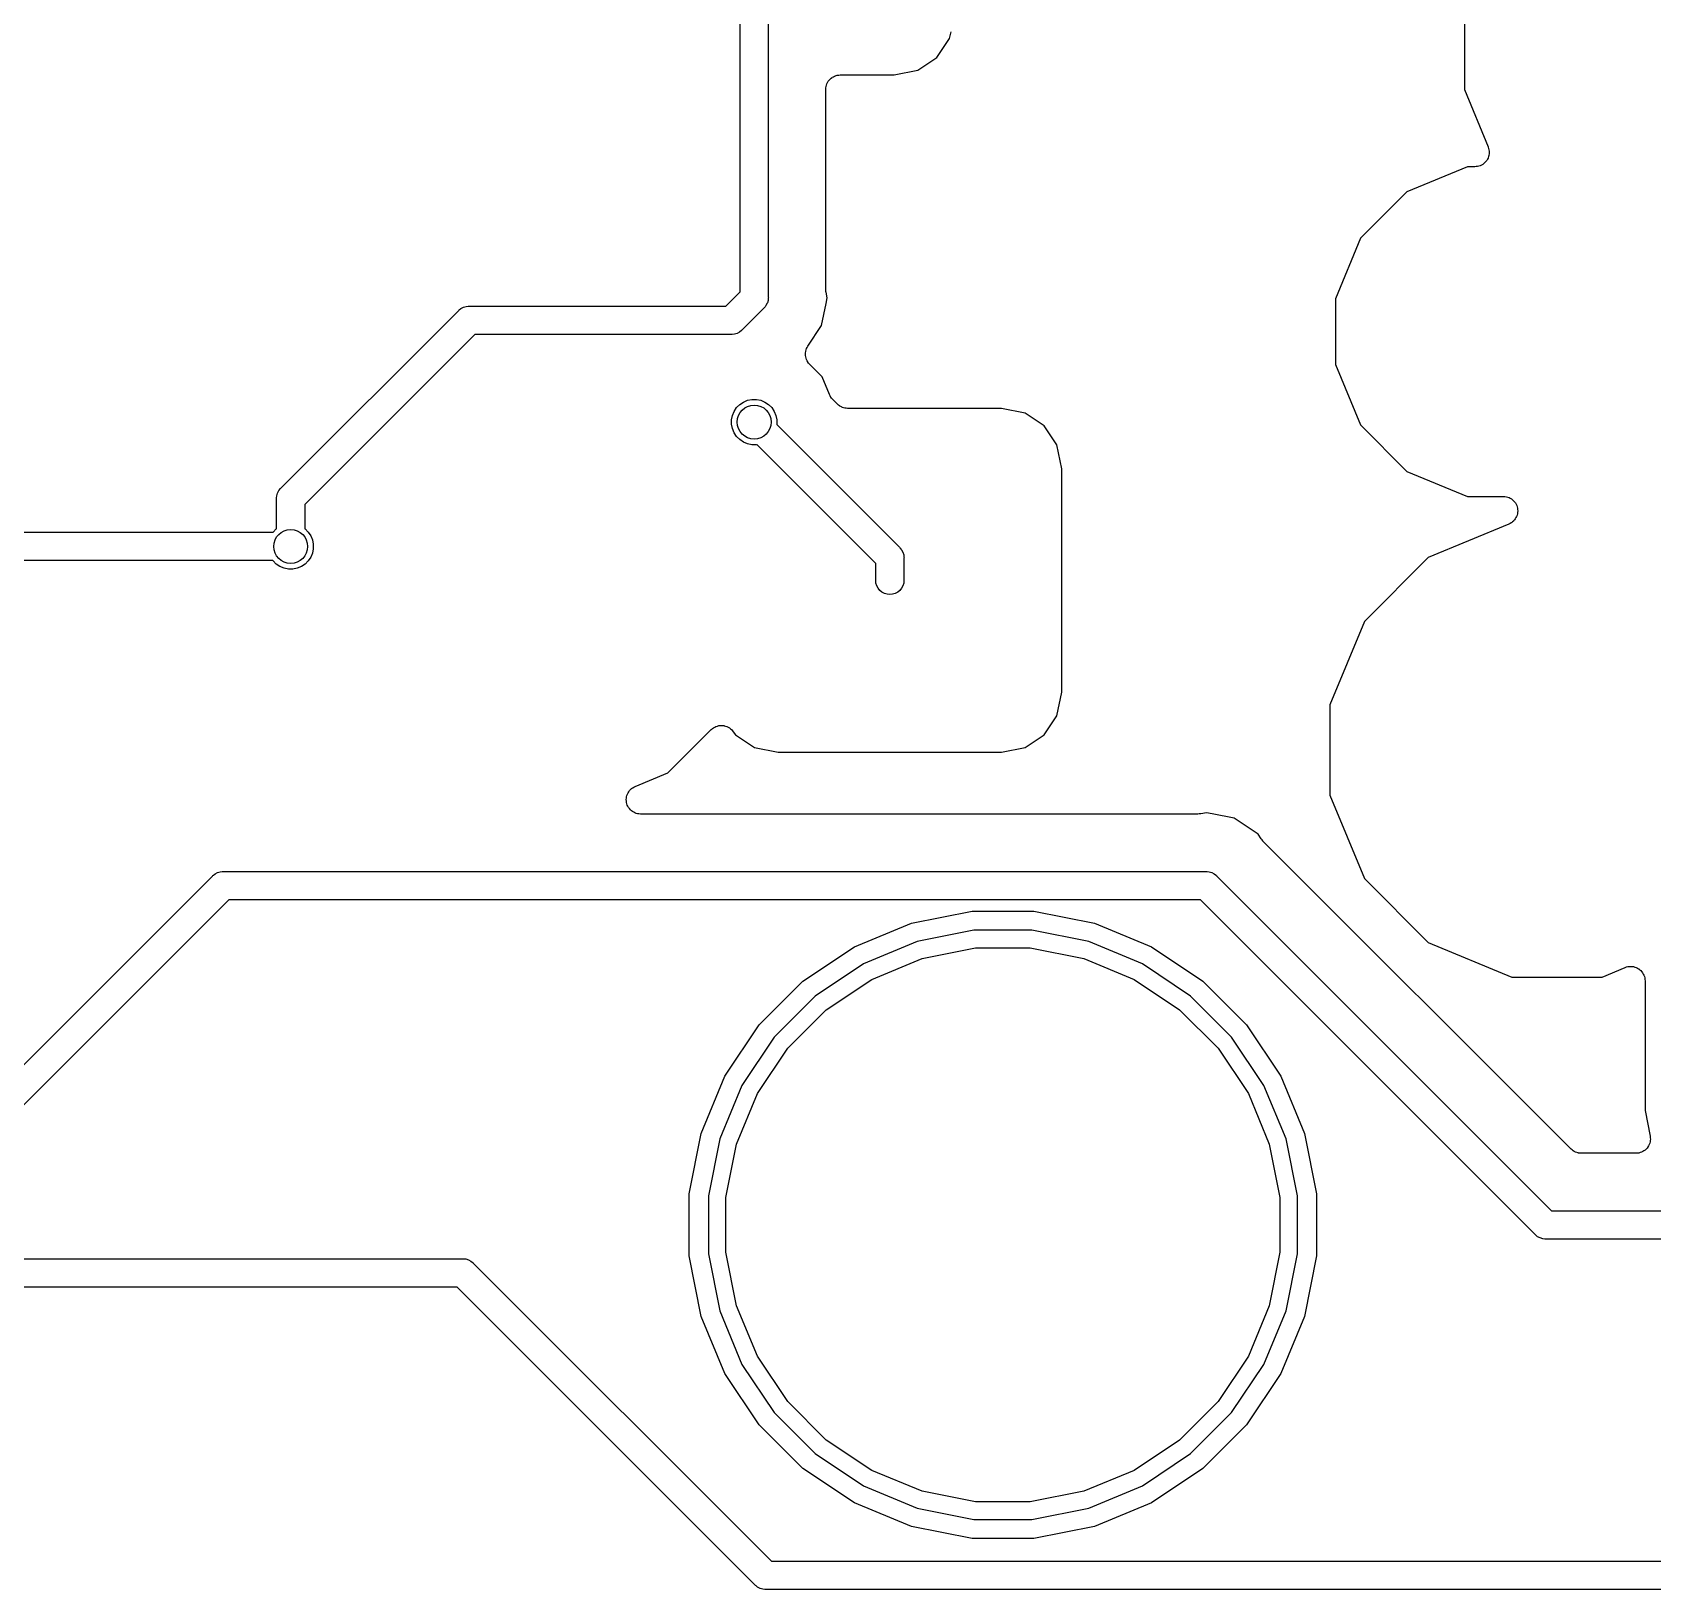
# Model space of a CAD drawing. Extents: x 0.4 to 11.3, y -7.9 to -0.4.
# Drawn here: x 7.764 to 8.329, y -2.56 to -2.018 of the extents above; entities that cross this region are included whole.
import ezdxf

# ---------------------------------------------------------------- set-up
doc = ezdxf.new("R2010")
doc.units = 0
doc.header["$MEASUREMENT"] = 0
doc.layers.add('BLACK', color=7, linetype='CONTINUOUS')

msp = doc.modelspace()

# ---------------------------------------------------------------- linework, layer by layer
at = {"layer": 'BLACK', "linetype": 'CONTINUOUS'}
for p, q in [((8.01083, -2.1082), (8.01083, -1.96323)), ((8.02067, -1.96949), (8.02067, -2.11)), ((8.26307, -2.00632), (8.26307, -2.03777)), ((8.0838, -2.02001), (8.08408, -2.01861)), ((8.08408, -2.01858), (8.08409, -2.01854)), ((8.08408, -2.01861), (8.08408, -2.01858)), ((8.08408, -2.01858), (8.08408, -2.01858)), ((8.08408, -2.01858), (8.08408, -2.01858)), ((8.08409, -2.01854), (8.08424, -2.01809)), ((8.08424, -2.01809), (8.08437, -2.01765)), ((8.07938, -2.02662), (8.0838, -2.02001)), ((8.06447, -2.03269), (8.07276, -2.03104)), ((8.07276, -2.03104), (8.07938, -2.02662)), ((8.04072, -2.03716), (8.04077, -2.03669)), ((8.04077, -2.03669), (8.04078, -2.03667)), ((8.04078, -2.03665), (8.04092, -2.03621)), ((8.04078, -2.03667), (8.04078, -2.03665)), ((8.04092, -2.03621), (8.04106, -2.03576)), ((8.04106, -2.03576), (8.04107, -2.03574)), ((8.04107, -2.03572), (8.0413, -2.03531)), ((8.04107, -2.03574), (8.04107, -2.03572)), ((8.0413, -2.03531), (8.04152, -2.0349)), ((8.04152, -2.0349), (8.04154, -2.03488)), ((8.04154, -2.03487), (8.04185, -2.03451)), ((8.04154, -2.03488), (8.04154, -2.03487)), ((8.04185, -2.03451), (8.04215, -2.03415)), ((8.04215, -2.03415), (8.04216, -2.03414)), ((8.04216, -2.03414), (8.04217, -2.03412)), ((8.04217, -2.03412), (8.04254, -2.03383)), ((8.04254, -2.03383), (8.0429, -2.03353)), ((8.0429, -2.03353), (8.04292, -2.03352)), ((8.04292, -2.03352), (8.04293, -2.03351)), ((8.04293, -2.03351), (8.04335, -2.03329)), ((8.04335, -2.03329), (8.04376, -2.03307)), ((8.04376, -2.03307), (8.04378, -2.03307)), ((8.04378, -2.03307), (8.0438, -2.03306)), ((8.0438, -2.03306), (8.04425, -2.03293)), ((8.04425, -2.03293), (8.0447, -2.03279)), ((8.0447, -2.03279), (8.04472, -2.03279)), ((8.04472, -2.03279), (8.04473, -2.03278)), ((8.04473, -2.03278), (8.0452, -2.03274)), ((8.0452, -2.03274), (8.04567, -2.03269)), ((8.04567, -2.03269), (8.06447, -2.03269)), ((8.04067, -2.03762), (8.04072, -2.03716)), ((8.04067, -2.03766), (8.04067, -2.03762)), ((8.04067, -2.03769), (8.04067, -2.03766)), ((8.04067, -2.03766), (8.04067, -2.03766)), ((8.04067, -2.03766), (8.04067, -2.03766)), ((8.04067, -2.10729), (8.04067, -2.03769)), ((8.26307, -2.03777), (8.27134, -2.05773)), ((8.27134, -2.05773), (8.27135, -2.05777)), ((8.27135, -2.05777), (8.27136, -2.05777)), ((8.27136, -2.05777), (8.27136, -2.05777)), ((8.27136, -2.05777), (8.27136, -2.0578)), ((8.27136, -2.0578), (8.2715, -2.05826)), ((8.2715, -2.05826), (8.27163, -2.05871)), ((8.27163, -2.05871), (8.27163, -2.05872)), ((8.27163, -2.05872), (8.27164, -2.05873)), ((8.27164, -2.05873), (8.27168, -2.05921)), ((8.27168, -2.05921), (8.27172, -2.05968)), ((8.26417, -2.06465), (8.24308, -2.07338)), ((8.26672, -2.06465), (8.26417, -2.06465)), ((8.26719, -2.0646), (8.26672, -2.06465)), ((8.26766, -2.06456), (8.26719, -2.0646)), ((8.26768, -2.06455), (8.26766, -2.06456)), ((8.26769, -2.06455), (8.26768, -2.06455)), ((8.26815, -2.06441), (8.26769, -2.06455)), ((8.2686, -2.06428), (8.26815, -2.06441)), ((8.26861, -2.06427), (8.2686, -2.06428)), ((8.26862, -2.06427), (8.26861, -2.06427)), ((8.26905, -2.06404), (8.26862, -2.06427)), ((8.26946, -2.06382), (8.26905, -2.06404)), ((8.26947, -2.06382), (8.26946, -2.06382)), ((8.26949, -2.06381), (8.26947, -2.06382)), ((8.26986, -2.06351), (8.26949, -2.06381)), ((8.27022, -2.06321), (8.26986, -2.06351)), ((8.27023, -2.0632), (8.27022, -2.06321)), ((8.27024, -2.06319), (8.27023, -2.0632)), ((8.27055, -2.06283), (8.27024, -2.06319)), ((8.27085, -2.06246), (8.27055, -2.06283)), ((8.27086, -2.06245), (8.27085, -2.06246)), ((8.27109, -2.06202), (8.27086, -2.06244)), ((8.27086, -2.06244), (8.27086, -2.06245)), ((8.27132, -2.06161), (8.27109, -2.06202)), ((8.27133, -2.06158), (8.27132, -2.06159)), ((8.27132, -2.06159), (8.27132, -2.06161)), ((8.27147, -2.06112), (8.27133, -2.06158)), ((8.27161, -2.06068), (8.27147, -2.06112)), ((8.27162, -2.06065), (8.27161, -2.06066)), ((8.27161, -2.06066), (8.27161, -2.06068)), ((8.27167, -2.06017), (8.27162, -2.06065)), ((8.27172, -2.05971), (8.27167, -2.06017)), ((8.27172, -2.05968), (8.27172, -2.05969)), ((8.27172, -2.05969), (8.27172, -2.05971)), ((8.24308, -2.07338), (8.22693, -2.08953)), ((8.22693, -2.08953), (8.21819, -2.11063)), ((8.00584, -2.11319), (8.01083, -2.1082)), ((8.02067, -2.11), (8.02069, -2.11024)), ((8.04071, -2.10774), (8.04067, -2.10729)), ((8.04075, -2.1082), (8.04071, -2.10774)), ((8.04077, -2.10826), (8.04075, -2.1082)), ((8.04116, -2.11024), (8.04077, -2.10826)), ((7.85102, -2.1765), (7.91272, -2.1148)), ((7.91272, -2.1148), (7.91287, -2.11461)), ((7.91287, -2.11461), (7.91306, -2.11446)), ((7.91306, -2.11446), (7.91362, -2.114)), ((7.91306, -2.11446), (7.91306, -2.11446)), ((7.91362, -2.114), (7.91447, -2.11354)), ((7.91362, -2.114), (7.91362, -2.114)), ((7.91362, -2.114), (7.91362, -2.114)), ((7.91447, -2.11354), (7.9154, -2.11326)), ((7.9154, -2.11326), (7.91613, -2.11319)), ((7.91613, -2.11319), (7.91637, -2.11317)), ((7.91613, -2.11319), (7.91613, -2.11319)), ((7.91637, -2.11317), (7.91661, -2.11319)), ((7.91661, -2.11319), (8.00584, -2.11319)), ((8.01906, -2.11389), (8.01152, -2.12142)), ((8.01924, -2.11373), (8.01906, -2.11389)), ((8.01955, -2.11337), (8.01924, -2.11373)), ((8.01986, -2.11298), (8.01955, -2.11337)), ((8.02032, -2.11213), (8.01986, -2.11298)), ((8.02035, -2.11201), (8.02032, -2.11213)), ((8.0206, -2.1112), (8.02035, -2.11201)), ((8.02067, -2.11048), (8.0206, -2.1112)), ((8.02069, -2.11024), (8.02067, -2.11048)), ((8.02067, -2.11048), (8.02067, -2.11048)), ((8.03922, -2.11996), (8.04077, -2.11221)), ((8.04077, -2.11221), (8.04116, -2.11024)), ((8.04077, -2.11221), (8.04077, -2.11221)), ((8.21819, -2.11063), (8.21819, -2.13347)), ((8.01152, -2.12142), (8.01137, -2.12161)), ((8.03444, -2.12712), (8.03922, -2.11996)), ((7.91841, -2.12303), (7.85925, -2.18219)), ((8.00763, -2.12303), (7.91841, -2.12303)), ((8.00787, -2.12306), (8.00763, -2.12303)), ((8.00812, -2.12303), (8.00787, -2.12306)), ((8.00884, -2.12296), (8.00812, -2.12303)), ((8.00812, -2.12303), (8.00812, -2.12303)), ((8.00977, -2.12268), (8.00884, -2.12296)), ((8.01062, -2.12222), (8.00977, -2.12268)), ((8.01137, -2.12161), (8.01062, -2.12222)), ((8.03422, -2.12753), (8.03444, -2.12712)), ((8.0336, -2.12985), (8.03365, -2.12938)), ((8.0336, -2.12987), (8.0336, -2.12985)), ((8.0336, -2.12989), (8.0336, -2.12987)), ((8.03364, -2.13035), (8.0336, -2.12989)), ((8.03368, -2.13082), (8.03364, -2.13035)), ((8.03365, -2.12938), (8.03369, -2.12892)), ((8.03369, -2.13084), (8.03368, -2.13082)), ((8.03369, -2.12892), (8.0337, -2.1289)), ((8.03369, -2.13086), (8.03369, -2.13084)), ((8.03382, -2.1313), (8.03369, -2.13086)), ((8.0337, -2.12888), (8.03384, -2.12843)), ((8.0337, -2.1289), (8.0337, -2.12888)), ((8.03395, -2.13176), (8.03382, -2.1313)), ((8.03384, -2.12843), (8.03398, -2.12798)), ((8.03396, -2.13177), (8.03395, -2.13176)), ((8.03397, -2.13179), (8.03396, -2.13177)), ((8.03419, -2.13221), (8.03397, -2.13179)), ((8.03398, -2.12798), (8.03399, -2.12796)), ((8.03399, -2.12795), (8.03422, -2.12753)), ((8.03399, -2.12796), (8.03399, -2.12795)), ((8.0344, -2.13262), (8.03419, -2.13221)), ((8.03441, -2.13264), (8.0344, -2.13262)), ((8.03442, -2.13266), (8.03441, -2.13264)), ((8.03472, -2.13302), (8.03442, -2.13266)), ((8.03501, -2.13339), (8.03472, -2.13302)), ((8.03504, -2.13341), (8.03501, -2.13339)), ((8.03506, -2.13344), (8.03504, -2.13341)), ((8.03504, -2.13341), (8.03504, -2.13341)), ((8.03504, -2.13341), (8.03504, -2.13341)), ((8.03938, -2.13775), (8.03506, -2.13344)), ((8.04195, -2.14396), (8.03938, -2.13775)), ((8.21819, -2.13347), (8.22693, -2.15456)), ((8.04217, -2.14437), (8.04195, -2.14396)), ((8.00877, -2.14981), (8.00963, -2.14852)), ((8.00963, -2.14852), (8.01073, -2.14743)), ((8.01073, -2.14743), (8.01202, -2.14657)), ((8.01202, -2.14657), (8.01345, -2.14597)), ((8.01345, -2.14597), (8.01497, -2.14567)), ((8.01497, -2.14567), (8.01652, -2.14567)), ((8.01652, -2.14567), (8.01804, -2.14597)), ((8.01804, -2.14597), (8.01948, -2.14657)), ((8.01948, -2.14657), (8.02077, -2.14743)), ((8.02077, -2.14743), (8.02186, -2.14852)), ((8.02186, -2.14852), (8.02273, -2.14981)), ((8.04238, -2.14477), (8.04217, -2.14437)), ((8.0424, -2.1448), (8.04238, -2.14477)), ((8.04241, -2.14482), (8.0424, -2.1448)), ((8.0427, -2.14518), (8.04241, -2.14482)), ((8.04299, -2.14554), (8.0427, -2.14518)), ((8.04303, -2.14558), (8.04299, -2.14554)), ((8.04303, -2.14559), (8.04303, -2.14558)), ((8.04303, -2.14558), (8.04303, -2.14558)), ((8.04303, -2.14558), (8.04303, -2.14558)), ((8.04479, -2.14734), (8.04303, -2.14559)), ((8.04514, -2.14763), (8.04479, -2.14734)), ((8.0455, -2.14793), (8.04514, -2.14763)), ((8.04552, -2.14794), (8.0455, -2.14793)), ((8.04554, -2.14796), (8.04552, -2.14794)), ((8.04595, -2.14817), (8.04554, -2.14796)), ((8.04635, -2.1484), (8.04595, -2.14817)), ((8.04638, -2.14841), (8.04635, -2.1484)), ((8.0464, -2.14842), (8.04638, -2.14841)), ((8.04684, -2.14855), (8.0464, -2.14842)), ((8.04728, -2.14869), (8.04684, -2.14855)), ((8.04731, -2.1487), (8.04728, -2.14869)), ((8.04733, -2.1487), (8.04731, -2.1487)), ((8.04779, -2.14875), (8.04733, -2.1487)), ((8.04825, -2.1488), (8.04779, -2.14875)), ((8.0483, -2.1488), (8.04825, -2.1488)), ((8.04832, -2.1488), (8.0483, -2.1488)), ((8.0483, -2.1488), (8.0483, -2.1488)), ((8.0483, -2.1488), (8.0483, -2.1488)), ((8.10187, -2.1488), (8.04832, -2.1488)), ((8.11017, -2.15045), (8.10187, -2.1488)), ((8.00787, -2.15277), (8.00818, -2.15125)), ((8.00787, -2.15432), (8.00787, -2.15277)), ((8.00818, -2.15584), (8.00787, -2.15432)), ((8.00818, -2.15125), (8.00877, -2.14981)), ((8.02273, -2.14981), (8.02332, -2.15125)), ((8.02332, -2.15125), (8.02362, -2.15277)), ((8.02362, -2.15432), (8.0236, -2.15443)), ((8.0236, -2.15443), (8.0663, -2.19714)), ((8.02362, -2.15277), (8.02362, -2.15432)), ((8.11678, -2.15487), (8.11017, -2.15045)), ((8.1212, -2.16149), (8.11678, -2.15487)), ((8.22693, -2.15456), (8.24308, -2.17071)), ((8.00877, -2.15727), (8.00818, -2.15584)), ((8.00963, -2.15856), (8.00877, -2.15727)), ((8.01073, -2.15966), (8.00963, -2.15856)), ((8.01202, -2.16052), (8.01073, -2.15966)), ((8.01345, -2.16111), (8.01202, -2.16052)), ((8.01497, -2.16142), (8.01345, -2.16111)), ((8.01652, -2.16142), (8.01497, -2.16142)), ((8.01664, -2.16139), (8.01652, -2.16142)), ((8.05807, -2.20283), (8.01664, -2.16139)), ((8.12285, -2.16978), (8.1212, -2.16149)), ((8.12285, -2.24754), (8.12285, -2.16978)), ((8.24308, -2.17071), (8.26417, -2.17945)), ((7.84976, -2.17825), (7.85022, -2.1774)), ((7.85022, -2.1774), (7.85083, -2.17665)), ((7.85083, -2.17665), (7.85102, -2.1765)), ((7.84939, -2.18015), (7.84941, -2.17991)), ((7.84941, -2.18039), (7.84939, -2.18015)), ((7.84941, -2.17991), (7.84948, -2.17918)), ((7.84941, -2.17991), (7.84941, -2.17991)), ((7.84941, -2.19067), (7.84941, -2.18039)), ((7.84948, -2.17918), (7.84976, -2.17825)), ((7.85925, -2.18219), (7.85925, -2.19067)), ((8.26417, -2.17945), (8.27666, -2.17945)), ((8.27666, -2.17945), (8.27672, -2.17945)), ((8.27672, -2.17945), (8.27672, -2.17945)), ((8.27672, -2.17945), (8.27672, -2.17945)), ((8.27672, -2.17945), (8.27672, -2.17945)), ((8.27672, -2.17945), (8.27721, -2.1795)), ((8.27721, -2.1795), (8.27769, -2.17956)), ((8.27769, -2.17956), (8.27769, -2.17956)), ((8.27769, -2.17956), (8.27769, -2.17956)), ((8.27769, -2.17956), (8.27817, -2.17971)), ((8.27817, -2.17971), (8.27862, -2.17985)), ((8.27862, -2.17985), (8.27862, -2.17985)), ((8.27862, -2.17985), (8.27862, -2.17985)), ((8.27862, -2.17985), (8.27904, -2.18008)), ((8.27904, -2.18008), (8.27947, -2.18032)), ((8.27947, -2.18032), (8.27948, -2.18032)), ((8.27948, -2.18032), (8.27948, -2.18032)), ((8.27948, -2.18032), (8.27984, -2.18063)), ((8.27984, -2.18063), (8.28022, -2.18094)), ((8.28022, -2.18094), (8.28022, -2.18095)), ((8.28022, -2.18095), (8.28023, -2.18095)), ((8.28023, -2.18095), (8.28054, -2.18134)), ((8.28054, -2.18134), (8.28083, -2.1817)), ((8.28083, -2.1817), (8.28084, -2.18171)), ((8.28084, -2.18171), (8.28084, -2.18171)), ((8.28084, -2.18171), (8.28107, -2.18215)), ((8.28107, -2.18215), (8.28129, -2.18257)), ((8.28129, -2.18257), (8.28129, -2.18257)), ((8.28129, -2.18257), (8.28129, -2.18258)), ((8.28129, -2.18258), (8.28142, -2.18303)), ((8.28142, -2.18303), (8.28156, -2.1835)), ((8.28156, -2.1835), (8.28157, -2.18351)), ((8.28157, -2.18351), (8.28157, -2.18351)), ((8.28157, -2.18351), (8.28161, -2.18399)), ((8.27857, -2.18907), (8.25049, -2.2007)), ((8.279, -2.18884), (8.27857, -2.18907)), ((8.27942, -2.18861), (8.279, -2.18884)), ((8.27943, -2.18861), (8.27942, -2.18861)), ((8.2798, -2.1883), (8.27943, -2.18861)), ((8.27943, -2.18861), (8.27943, -2.18861)), ((8.28018, -2.188), (8.2798, -2.1883)), ((8.2805, -2.18761), (8.28018, -2.18799)), ((8.28018, -2.18799), (8.28018, -2.18799)), ((8.28018, -2.18799), (8.28018, -2.188)), ((8.2808, -2.18724), (8.2805, -2.18761)), ((8.28081, -2.18724), (8.2808, -2.18724)), ((8.2808, -2.18724), (8.2808, -2.18724)), ((8.28104, -2.18681), (8.28081, -2.18724)), ((8.28126, -2.18639), (8.28104, -2.18681)), ((8.28127, -2.18638), (8.28126, -2.18639)), ((8.28141, -2.18592), (8.28127, -2.18638)), ((8.28127, -2.18638), (8.28127, -2.18638)), ((8.28155, -2.18545), (8.28141, -2.18592)), ((8.2816, -2.18498), (8.28155, -2.18545)), ((8.28155, -2.18545), (8.28155, -2.18545)), ((8.28155, -2.18545), (8.28155, -2.18545)), ((8.28165, -2.18448), (8.2816, -2.18498)), ((8.28161, -2.18399), (8.28165, -2.18447)), ((8.28165, -2.18447), (8.28165, -2.18448)), ((8.28165, -2.18448), (8.28165, -2.18448)), ((7.72859, -2.19193), (7.84815, -2.19193)), ((7.84815, -2.19193), (7.84821, -2.19183)), ((7.84821, -2.19183), (7.84931, -2.19073)), ((7.84931, -2.19073), (7.84941, -2.19067)), ((7.85925, -2.19067), (7.85935, -2.19073)), ((7.85935, -2.19073), (7.86045, -2.19183)), ((7.86045, -2.19183), (7.86131, -2.19312)), ((7.86131, -2.19312), (7.8619, -2.19455)), ((7.8619, -2.19455), (7.8622, -2.19607)), ((7.8619, -2.19915), (7.86131, -2.20058)), ((7.8622, -2.19763), (7.8619, -2.19915)), ((7.8622, -2.19607), (7.8622, -2.19763)), ((8.0663, -2.19714), (8.06649, -2.19729)), ((8.06649, -2.19729), (8.06664, -2.19748)), ((8.06664, -2.19748), (8.06664, -2.19748)), ((8.06664, -2.19748), (8.06695, -2.19786)), ((8.06695, -2.19786), (8.0671, -2.19804)), ((8.0671, -2.19804), (8.06756, -2.19889)), ((8.06756, -2.19889), (8.06784, -2.19982)), ((8.06784, -2.19982), (8.06791, -2.20055)), ((7.84815, -2.20177), (7.73038, -2.20177)), ((7.84821, -2.20187), (7.84815, -2.20177)), ((7.84931, -2.20297), (7.84821, -2.20187)), ((7.8506, -2.20383), (7.84931, -2.20297)), ((7.85203, -2.20442), (7.8506, -2.20383)), ((7.85355, -2.20472), (7.85203, -2.20442)), ((7.85511, -2.20472), (7.85355, -2.20472)), ((7.85663, -2.20442), (7.85511, -2.20472)), ((7.85806, -2.20383), (7.85663, -2.20442)), ((7.85935, -2.20297), (7.85806, -2.20383)), ((7.86045, -2.20187), (7.85935, -2.20297)), ((7.86131, -2.20058), (7.86045, -2.20187)), ((8.05807, -2.2089), (8.05807, -2.20283)), ((8.06791, -2.20055), (8.06791, -2.20055)), ((8.06791, -2.20055), (8.06794, -2.20079)), ((8.06794, -2.20079), (8.06791, -2.20103)), ((8.06791, -2.20103), (8.06791, -2.2089)), ((8.25049, -2.2007), (8.22826, -2.22294)), ((8.05814, -2.20963), (8.05807, -2.2089)), ((8.05842, -2.21055), (8.05814, -2.20963)), ((8.05888, -2.21141), (8.05842, -2.21055)), ((8.0595, -2.21216), (8.05888, -2.21141)), ((8.0671, -2.21141), (8.06649, -2.21216)), ((8.06756, -2.21055), (8.0671, -2.21141)), ((8.06784, -2.20963), (8.06756, -2.21055)), ((8.06791, -2.2089), (8.06784, -2.20963)), ((8.06024, -2.21277), (8.0595, -2.21216)), ((8.0611, -2.21323), (8.06024, -2.21277)), ((8.06203, -2.21351), (8.0611, -2.21323)), ((8.06299, -2.21361), (8.06203, -2.21351)), ((8.06396, -2.21351), (8.06299, -2.21361)), ((8.06488, -2.21323), (8.06396, -2.21351)), ((8.06574, -2.21277), (8.06488, -2.21323)), ((8.06649, -2.21216), (8.06574, -2.21277)), ((8.22826, -2.22294), (8.21622, -2.25199)), ((8.1212, -2.25584), (8.12285, -2.24754)), ((8.11678, -2.26245), (8.1212, -2.25584)), ((8.21622, -2.25199), (8.21622, -2.28344)), ((7.98573, -2.27568), (8.00079, -2.26062)), ((8.00079, -2.26062), (8.00082, -2.26059)), ((8.00082, -2.26059), (8.00084, -2.26057)), ((8.00082, -2.26059), (8.00082, -2.26059)), ((8.00082, -2.26059), (8.00082, -2.26059)), ((8.00084, -2.26057), (8.00121, -2.26027)), ((8.00121, -2.26027), (8.00158, -2.25998)), ((8.00158, -2.25998), (8.00159, -2.25997)), ((8.00159, -2.25997), (8.0016, -2.25996)), ((8.0016, -2.25996), (8.00202, -2.25974)), ((8.00202, -2.25974), (8.00244, -2.25952)), ((8.00244, -2.25952), (8.00246, -2.25952)), ((8.00246, -2.25952), (8.00247, -2.25951)), ((8.00247, -2.25951), (8.00292, -2.25938)), ((8.00292, -2.25938), (8.00338, -2.25924)), ((8.00338, -2.25924), (8.00339, -2.25924)), ((8.00339, -2.25924), (8.00341, -2.25924)), ((8.00341, -2.25924), (8.00388, -2.2592)), ((8.00388, -2.2592), (8.00435, -2.25915)), ((8.00435, -2.25915), (8.00436, -2.25915)), ((8.00436, -2.25915), (8.00438, -2.25915)), ((8.00438, -2.25915), (8.00485, -2.2592)), ((8.00485, -2.2592), (8.00532, -2.25925)), ((8.00532, -2.25925), (8.00533, -2.25926)), ((8.00533, -2.25926), (8.00535, -2.25926)), ((8.00535, -2.25926), (8.0058, -2.2594)), ((8.0058, -2.2594), (8.00625, -2.25954)), ((8.00625, -2.25954), (8.00627, -2.25954)), ((8.00627, -2.25954), (8.00628, -2.25955)), ((8.00628, -2.25955), (8.0067, -2.25978)), ((8.0067, -2.25978), (8.00711, -2.26)), ((8.00711, -2.26), (8.00712, -2.26001)), ((8.00712, -2.26001), (8.00714, -2.26002)), ((8.00714, -2.26002), (8.0075, -2.26032)), ((8.0075, -2.26032), (8.00786, -2.26062)), ((8.00786, -2.26062), (8.00787, -2.26063)), ((8.00787, -2.26063), (8.00789, -2.26064)), ((8.00789, -2.26064), (8.00819, -2.26101)), ((8.00819, -2.26101), (8.00848, -2.26137)), ((8.00848, -2.26137), (8.0092, -2.26245)), ((8.0092, -2.26245), (8.01582, -2.26687)), ((8.11017, -2.26687), (8.11678, -2.26245)), ((8.01582, -2.26687), (8.02411, -2.26852)), ((8.10187, -2.26852), (8.11017, -2.26687)), ((8.02411, -2.26852), (8.10187, -2.26852)), ((7.97429, -2.28042), (7.98573, -2.27568)), ((7.9712, -2.285), (7.97125, -2.28451)), ((7.9712, -2.28501), (7.9712, -2.285)), ((7.97124, -2.2855), (7.9712, -2.28501)), ((7.9712, -2.28501), (7.9712, -2.28501)), ((7.97125, -2.28451), (7.9713, -2.28404)), ((7.9713, -2.28403), (7.97145, -2.28357)), ((7.9713, -2.28404), (7.9713, -2.28403)), ((7.9713, -2.28404), (7.9713, -2.28404)), ((7.97145, -2.28357), (7.97159, -2.28311)), ((7.97159, -2.2831), (7.97182, -2.28268)), ((7.97159, -2.28311), (7.97159, -2.2831)), ((7.97159, -2.28311), (7.97159, -2.28311)), ((7.97182, -2.28268), (7.97205, -2.28225)), ((7.97205, -2.28224), (7.97236, -2.28187)), ((7.97205, -2.28225), (7.97205, -2.28224)), ((7.97205, -2.28225), (7.97205, -2.28225)), ((7.97236, -2.28187), (7.97267, -2.2815)), ((7.97267, -2.2815), (7.97267, -2.28149)), ((7.97267, -2.28149), (7.97268, -2.28149)), ((7.97268, -2.28149), (7.97305, -2.28118)), ((7.97305, -2.28118), (7.97342, -2.28088)), ((7.97342, -2.28088), (7.97343, -2.28088)), ((7.97343, -2.28087), (7.97386, -2.28065)), ((7.97343, -2.28088), (7.97343, -2.28087)), ((7.97386, -2.28065), (7.97429, -2.28042)), ((8.21622, -2.28344), (8.22826, -2.3125)), ((7.97129, -2.28598), (7.97124, -2.2855)), ((7.97143, -2.28646), (7.97129, -2.28598)), ((7.97129, -2.28598), (7.97129, -2.28598)), ((7.97129, -2.28598), (7.97129, -2.28598)), ((7.97156, -2.28691), (7.97143, -2.28646)), ((7.97156, -2.28692), (7.97156, -2.28691)), ((7.97157, -2.28692), (7.97156, -2.28692)), ((7.97179, -2.28734), (7.97157, -2.28692)), ((7.97201, -2.28778), (7.97179, -2.28734)), ((7.97202, -2.28778), (7.97201, -2.28778)), ((7.97231, -2.28815), (7.97202, -2.28778)), ((7.97202, -2.28778), (7.97202, -2.28778)), ((7.97263, -2.28854), (7.97231, -2.28815)), ((7.97301, -2.28886), (7.97263, -2.28854)), ((7.97263, -2.28854), (7.97263, -2.28854)), ((7.97263, -2.28854), (7.97263, -2.28854)), ((7.97337, -2.28916), (7.97301, -2.28886)), ((7.97338, -2.28917), (7.97337, -2.28916)), ((7.97381, -2.28941), (7.97338, -2.28917)), ((7.97338, -2.28917), (7.97338, -2.28917)), ((7.97423, -2.28964), (7.97381, -2.28941)), ((7.97424, -2.28964), (7.97423, -2.28964)), ((7.97423, -2.28964), (7.97423, -2.28964)), ((7.97469, -2.28978), (7.97424, -2.28964)), ((7.97516, -2.28993), (7.97469, -2.28978)), ((7.97517, -2.28993), (7.97516, -2.28993)), ((7.97516, -2.28993), (7.97516, -2.28993)), ((7.97563, -2.28998), (7.97517, -2.28993)), ((7.97613, -2.29004), (7.97563, -2.28998)), ((7.97614, -2.29004), (7.97613, -2.29004)), ((7.9762, -2.29004), (7.97614, -2.29004)), ((7.97614, -2.29004), (7.97614, -2.29004)), ((7.97614, -2.29004), (7.97614, -2.29004)), ((8.17028, -2.29004), (7.9762, -2.29004)), ((8.17073, -2.29), (8.17028, -2.29004)), ((8.17119, -2.28996), (8.17073, -2.29)), ((8.17125, -2.28994), (8.17119, -2.28996)), ((8.17126, -2.28994), (8.17125, -2.28994)), ((8.17125, -2.28994), (8.17125, -2.28994)), ((8.17125, -2.28994), (8.17125, -2.28994)), ((8.17323, -2.28955), (8.17126, -2.28994)), ((8.1752, -2.28994), (8.17323, -2.28955)), ((8.18295, -2.29149), (8.1752, -2.28994)), ((8.1752, -2.28994), (8.1752, -2.28994)), ((8.1912, -2.29699), (8.18295, -2.29149)), ((8.19231, -2.29866), (8.1912, -2.29699)), ((8.1926, -2.29902), (8.19231, -2.29866)), ((8.19289, -2.29937), (8.1926, -2.29902)), ((8.19293, -2.29942), (8.19289, -2.29937)), ((8.3002, -2.40669), (8.19293, -2.29942)), ((7.72241, -2.41634), (7.8271, -2.31165)), ((7.8271, -2.31165), (7.82725, -2.31146)), ((7.82725, -2.31146), (7.82744, -2.31131)), ((7.82744, -2.31131), (7.828, -2.31085)), ((7.82744, -2.31131), (7.82744, -2.31131)), ((7.828, -2.31085), (7.82886, -2.31039)), ((7.82886, -2.31039), (7.82889, -2.31038)), ((7.82889, -2.31038), (7.82978, -2.31011)), ((7.82978, -2.31011), (7.83051, -2.31004)), ((7.83051, -2.31004), (7.83075, -2.31002)), ((7.83051, -2.31004), (7.83051, -2.31004)), ((7.83075, -2.31002), (7.83099, -2.31004)), ((7.83099, -2.31004), (8.17299, -2.31004)), ((8.17299, -2.31004), (8.17323, -2.31002)), ((8.17323, -2.31002), (8.17347, -2.31004)), ((8.17347, -2.31004), (8.17347, -2.31004)), ((8.17347, -2.31004), (8.17419, -2.31011)), ((8.17419, -2.31011), (8.17512, -2.31039)), ((8.17512, -2.31039), (8.17598, -2.31085)), ((8.17598, -2.31085), (8.17672, -2.31146)), ((8.17672, -2.31146), (8.17688, -2.31165)), ((8.17688, -2.31165), (8.29338, -2.42815)), ((8.22826, -2.3125), (8.25049, -2.33474)), ((7.83279, -2.31988), (7.7281, -2.42457)), ((8.17119, -2.31988), (7.83279, -2.31988)), ((8.0705, -2.32805), (8.09161, -2.32385)), ((8.09161, -2.32385), (8.11312, -2.32385)), ((8.11312, -2.32385), (8.13422, -2.32805)), ((8.28769, -2.43638), (8.17119, -2.31988)), ((8.05063, -2.33628), (8.0705, -2.32805)), ((8.13422, -2.32805), (8.1541, -2.33628)), ((8.07245, -2.33445), (8.05378, -2.34218)), ((8.09226, -2.33051), (8.07245, -2.33445)), ((8.11246, -2.33051), (8.09226, -2.33051)), ((8.13228, -2.33445), (8.11246, -2.33051)), ((8.15094, -2.34218), (8.13228, -2.33445)), ((8.25049, -2.33474), (8.27955, -2.34677)), ((8.03274, -2.34824), (8.05063, -2.33628)), ((8.05667, -2.34759), (8.07423, -2.34032)), ((8.07423, -2.34032), (8.09286, -2.33661)), ((8.09286, -2.33661), (8.11186, -2.33661)), ((8.11186, -2.33661), (8.1305, -2.34032)), ((8.1305, -2.34032), (8.14805, -2.34759)), ((8.1541, -2.33628), (8.17199, -2.34824)), ((8.05378, -2.34218), (8.03699, -2.35341)), ((8.16774, -2.35341), (8.15094, -2.34218)), ((8.27955, -2.34677), (8.311, -2.34677)), ((8.311, -2.34677), (8.31905, -2.34344)), ((8.31905, -2.34344), (8.31909, -2.34342)), ((8.31909, -2.34342), (8.31912, -2.34341)), ((8.31909, -2.34342), (8.31909, -2.34342)), ((8.31909, -2.34342), (8.31909, -2.34342)), ((8.31912, -2.34341), (8.31958, -2.34328)), ((8.31958, -2.34328), (8.32003, -2.34314)), ((8.32003, -2.34314), (8.32004, -2.34314)), ((8.32004, -2.34314), (8.32006, -2.34314)), ((8.32006, -2.34314), (8.32053, -2.3431)), ((8.32053, -2.3431), (8.321, -2.34306)), ((8.321, -2.34306), (8.32101, -2.34306)), ((8.32101, -2.34306), (8.32103, -2.34306)), ((8.32103, -2.34306), (8.3215, -2.34311)), ((8.3215, -2.34311), (8.32197, -2.34316)), ((8.32197, -2.34316), (8.32198, -2.34316)), ((8.32198, -2.34316), (8.322, -2.34316)), ((8.322, -2.34316), (8.32245, -2.3433)), ((8.32245, -2.3433), (8.3229, -2.34345)), ((8.3229, -2.34345), (8.32292, -2.34345)), ((8.32292, -2.34345), (8.32293, -2.34346)), ((8.32293, -2.34346), (8.32335, -2.34368)), ((8.32335, -2.34368), (8.32376, -2.34391)), ((8.32376, -2.34391), (8.32377, -2.34392)), ((8.32377, -2.34392), (8.32378, -2.34392)), ((8.32378, -2.34392), (8.32415, -2.34423)), ((8.32415, -2.34423), (8.32451, -2.34453)), ((8.32451, -2.34453), (8.32452, -2.34454)), ((8.32452, -2.34454), (8.32453, -2.34455)), ((8.32453, -2.34455), (8.32483, -2.34492)), ((8.32483, -2.34492), (8.32513, -2.34529)), ((8.32513, -2.34529), (8.32514, -2.3453)), ((8.32514, -2.3453), (8.32515, -2.34531)), ((8.32515, -2.34531), (8.32537, -2.34573)), ((8.32537, -2.34573), (8.32559, -2.34615)), ((8.32559, -2.34615), (8.32559, -2.34616)), ((8.32559, -2.34616), (8.3256, -2.34617)), ((8.3256, -2.34617), (8.32574, -2.34663)), ((8.32574, -2.34663), (8.32587, -2.34708)), ((8.32587, -2.34708), (8.32587, -2.3471)), ((8.32587, -2.3471), (8.32588, -2.34711)), ((8.32588, -2.34711), (8.32592, -2.34759)), ((8.01753, -2.36345), (8.03274, -2.34824)), ((8.04087, -2.35815), (8.05667, -2.34759)), ((8.14805, -2.34759), (8.16385, -2.35815)), ((8.17199, -2.34824), (8.1872, -2.36345)), ((8.32592, -2.34759), (8.32597, -2.34806)), ((8.32597, -2.34806), (8.32597, -2.39321)), ((8.03699, -2.35341), (8.0227, -2.36769)), ((8.02744, -2.37158), (8.04087, -2.35815)), ((8.16385, -2.35815), (8.17729, -2.37158)), ((8.18202, -2.36769), (8.16774, -2.35341)), ((8.00557, -2.38134), (8.01753, -2.36345)), ((8.1872, -2.36345), (8.19915, -2.38134)), ((8.0227, -2.36769), (8.01148, -2.38449)), ((8.19325, -2.38449), (8.18202, -2.36769)), ((8.01688, -2.38738), (8.02744, -2.37158)), ((8.17729, -2.37158), (8.18784, -2.38738)), ((7.99734, -2.40121), (8.00557, -2.38134)), ((8.01148, -2.38449), (8.00375, -2.40316)), ((8.20098, -2.40316), (8.19325, -2.38449)), ((8.19915, -2.38134), (8.20738, -2.40121)), ((8.00961, -2.40494), (8.01688, -2.38738)), ((8.18784, -2.38738), (8.19511, -2.40494)), ((8.32597, -2.39321), (8.32775, -2.40217)), ((7.99314, -2.42231), (7.99734, -2.40121)), ((8.00375, -2.40316), (7.9998, -2.42297)), ((8.20492, -2.42297), (8.20098, -2.40316)), ((8.20738, -2.40121), (8.21158, -2.42231)), ((8.32775, -2.40217), (8.32776, -2.40221)), ((8.32776, -2.40221), (8.32776, -2.40221)), ((8.32776, -2.40221), (8.32776, -2.40221)), ((8.32776, -2.40221), (8.32776, -2.40224)), ((8.32776, -2.40224), (8.3278, -2.40272)), ((8.32785, -2.40322), (8.32779, -2.40369)), ((8.3278, -2.40272), (8.32785, -2.40318)), ((8.32785, -2.40318), (8.32784, -2.4032)), ((8.32784, -2.4032), (8.32785, -2.40322)), ((8.00591, -2.42357), (8.00961, -2.40494)), ((8.19511, -2.40494), (8.19882, -2.42357)), ((8.30055, -2.40698), (8.3002, -2.40669)), ((8.30091, -2.40728), (8.30055, -2.40698)), ((8.30093, -2.40729), (8.30091, -2.40728)), ((8.30095, -2.4073), (8.30093, -2.40729)), ((8.30136, -2.40752), (8.30095, -2.4073)), ((8.30176, -2.40775), (8.30136, -2.40752)), ((8.30179, -2.40775), (8.30176, -2.40775)), ((8.30181, -2.40777), (8.30179, -2.40775)), ((8.30225, -2.4079), (8.30181, -2.40777)), ((8.30269, -2.40804), (8.30225, -2.4079)), ((8.30272, -2.40804), (8.30269, -2.40804)), ((8.30274, -2.40805), (8.30272, -2.40804)), ((8.3032, -2.4081), (8.30274, -2.40805)), ((8.30366, -2.40815), (8.3032, -2.4081)), ((8.30371, -2.40815), (8.30366, -2.40815)), ((8.30372, -2.40815), (8.30371, -2.40815)), ((8.30371, -2.40815), (8.30371, -2.40815)), ((8.30373, -2.40815), (8.30372, -2.40815)), ((8.32285, -2.40815), (8.30373, -2.40815)), ((8.32331, -2.4081), (8.32285, -2.40815)), ((8.32379, -2.40806), (8.32331, -2.4081)), ((8.3238, -2.40806), (8.32379, -2.40806)), ((8.32382, -2.40805), (8.3238, -2.40806)), ((8.32427, -2.40792), (8.32382, -2.40805)), ((8.32472, -2.40778), (8.32427, -2.40792)), ((8.32474, -2.40778), (8.32472, -2.40778)), ((8.32475, -2.40777), (8.32474, -2.40778)), ((8.32517, -2.40755), (8.32475, -2.40777)), ((8.32559, -2.40733), (8.32517, -2.40755)), ((8.3256, -2.40732), (8.32559, -2.40733)), ((8.32561, -2.40731), (8.3256, -2.40732)), ((8.32598, -2.40702), (8.32561, -2.40731)), ((8.32635, -2.40672), (8.32598, -2.40702)), ((8.32636, -2.40671), (8.32635, -2.40672)), ((8.32637, -2.4067), (8.32636, -2.40671)), ((8.32667, -2.40634), (8.32637, -2.4067)), ((8.32697, -2.40597), (8.32667, -2.40634)), ((8.32698, -2.40596), (8.32697, -2.40597)), ((8.32699, -2.40595), (8.32698, -2.40596)), ((8.32722, -2.40553), (8.32699, -2.40595)), ((8.32744, -2.40512), (8.32722, -2.40553)), ((8.32745, -2.4051), (8.32744, -2.40512)), ((8.32746, -2.40509), (8.32745, -2.4051)), ((8.3276, -2.40464), (8.32746, -2.40509)), ((8.32774, -2.40418), (8.3276, -2.40464)), ((8.32779, -2.40369), (8.32774, -2.40415)), ((8.32774, -2.40415), (8.32774, -2.40417)), ((8.32774, -2.40417), (8.32774, -2.40418)), ((7.99314, -2.44383), (7.99314, -2.42231)), ((7.9998, -2.42297), (7.9998, -2.44317)), ((8.00591, -2.44257), (8.00591, -2.42357)), ((8.19882, -2.42357), (8.19882, -2.44257)), ((8.20492, -2.44317), (8.20492, -2.42297)), ((8.21158, -2.42231), (8.21158, -2.44383)), ((8.29338, -2.42815), (8.6656, -2.42815)), ((8.28784, -2.43657), (8.28769, -2.43638)), ((8.28803, -2.43672), (8.28784, -2.43657)), ((8.28859, -2.43718), (8.28803, -2.43672)), ((8.28945, -2.43764), (8.28859, -2.43718)), ((8.00961, -2.46121), (8.00591, -2.44257)), ((8.19882, -2.44257), (8.19511, -2.46121)), ((8.29037, -2.43792), (8.28945, -2.43764)), ((8.2911, -2.43799), (8.29037, -2.43792)), ((8.29134, -2.43802), (8.2911, -2.43799)), ((8.2911, -2.43799), (8.2911, -2.43799)), ((8.29158, -2.43799), (8.29134, -2.43802)), ((8.6656, -2.43799), (8.29158, -2.43799)), ((7.48548, -2.44488), (7.91413, -2.44488)), ((7.91413, -2.44488), (7.91437, -2.44486)), ((7.91437, -2.44486), (7.91461, -2.44488)), ((7.91461, -2.44488), (7.91461, -2.44488)), ((7.91461, -2.44488), (7.91533, -2.44495)), ((7.91533, -2.44495), (7.91626, -2.44523)), ((7.91626, -2.44523), (7.91712, -2.44569)), ((7.91712, -2.44569), (7.91787, -2.44631)), ((7.91787, -2.44631), (7.91802, -2.44649)), ((7.91802, -2.44649), (8.02172, -2.5502)), ((7.99734, -2.46493), (7.99314, -2.44383)), ((7.9998, -2.44317), (8.00375, -2.46299)), ((8.20098, -2.46299), (8.20492, -2.44317)), ((8.21158, -2.44383), (8.20738, -2.46493)), ((7.91233, -2.45472), (7.48727, -2.45472)), ((8.01603, -2.55843), (7.91233, -2.45472)), ((8.00557, -2.48481), (7.99734, -2.46493)), ((8.00375, -2.46299), (8.01148, -2.48165)), ((8.01688, -2.47876), (8.00961, -2.46121)), ((8.19511, -2.46121), (8.18784, -2.47876)), ((8.19325, -2.48165), (8.20098, -2.46299)), ((8.20738, -2.46493), (8.19915, -2.48481)), ((8.01148, -2.48165), (8.0227, -2.49845)), ((8.02744, -2.49456), (8.01688, -2.47876)), ((8.18784, -2.47876), (8.17729, -2.49456)), ((8.18202, -2.49845), (8.19325, -2.48165)), ((8.01753, -2.50269), (8.00557, -2.48481)), ((8.19915, -2.48481), (8.1872, -2.50269)), ((8.0227, -2.49845), (8.03699, -2.51273)), ((8.04087, -2.50799), (8.02744, -2.49456)), ((8.17729, -2.49456), (8.16385, -2.50799)), ((8.16774, -2.51273), (8.18202, -2.49845)), ((8.03274, -2.51791), (8.01753, -2.50269)), ((8.1872, -2.50269), (8.17199, -2.51791)), ((8.05667, -2.51855), (8.04087, -2.50799)), ((8.16385, -2.50799), (8.14805, -2.51855)), ((8.03699, -2.51273), (8.05378, -2.52396)), ((8.15094, -2.52396), (8.16774, -2.51273)), ((8.05063, -2.52986), (8.03274, -2.51791)), ((8.07423, -2.52582), (8.05667, -2.51855)), ((8.14805, -2.51855), (8.1305, -2.52582)), ((8.17199, -2.51791), (8.1541, -2.52986)), ((8.05378, -2.52396), (8.07245, -2.53169)), ((8.09286, -2.52953), (8.07423, -2.52582)), ((8.1305, -2.52582), (8.11186, -2.52953)), ((8.13228, -2.53169), (8.15094, -2.52396)), ((8.0705, -2.53809), (8.05063, -2.52986)), ((8.07245, -2.53169), (8.09226, -2.53563)), ((8.11186, -2.52953), (8.09286, -2.52953)), ((8.11246, -2.53563), (8.13228, -2.53169)), ((8.1541, -2.52986), (8.13422, -2.53809)), ((8.09161, -2.54229), (8.0705, -2.53809)), ((8.09226, -2.53563), (8.11246, -2.53563)), ((8.13422, -2.53809), (8.11312, -2.54229)), ((8.11312, -2.54229), (8.09161, -2.54229)), ((8.02172, -2.5502), (8.6656, -2.5502)), ((8.01619, -2.55861), (8.01603, -2.55843)), ((8.01638, -2.55877), (8.01619, -2.55861)), ((8.01694, -2.55923), (8.01638, -2.55877)), ((8.01765, -2.55961), (8.01694, -2.55923)), ((8.01779, -2.55969), (8.01765, -2.55961)), ((8.01872, -2.55997), (8.01779, -2.55969)), ((8.01944, -2.56004), (8.01872, -2.55997)), ((8.01969, -2.56006), (8.01944, -2.56004)), ((8.01944, -2.56004), (8.01944, -2.56004)), ((8.01993, -2.56004), (8.01969, -2.56006)), ((8.6656, -2.56004), (8.01993, -2.56004))]:
    msp.add_line(p, q, dxfattribs=at)
at = {"layer": 'BLACK'}
for centre in [(8.01575, -2.15354), (7.85433, -2.19685)]:
    msp.add_circle(centre, 0.00591, dxfattribs=at)

doc.saveas('drawing.dxf')
